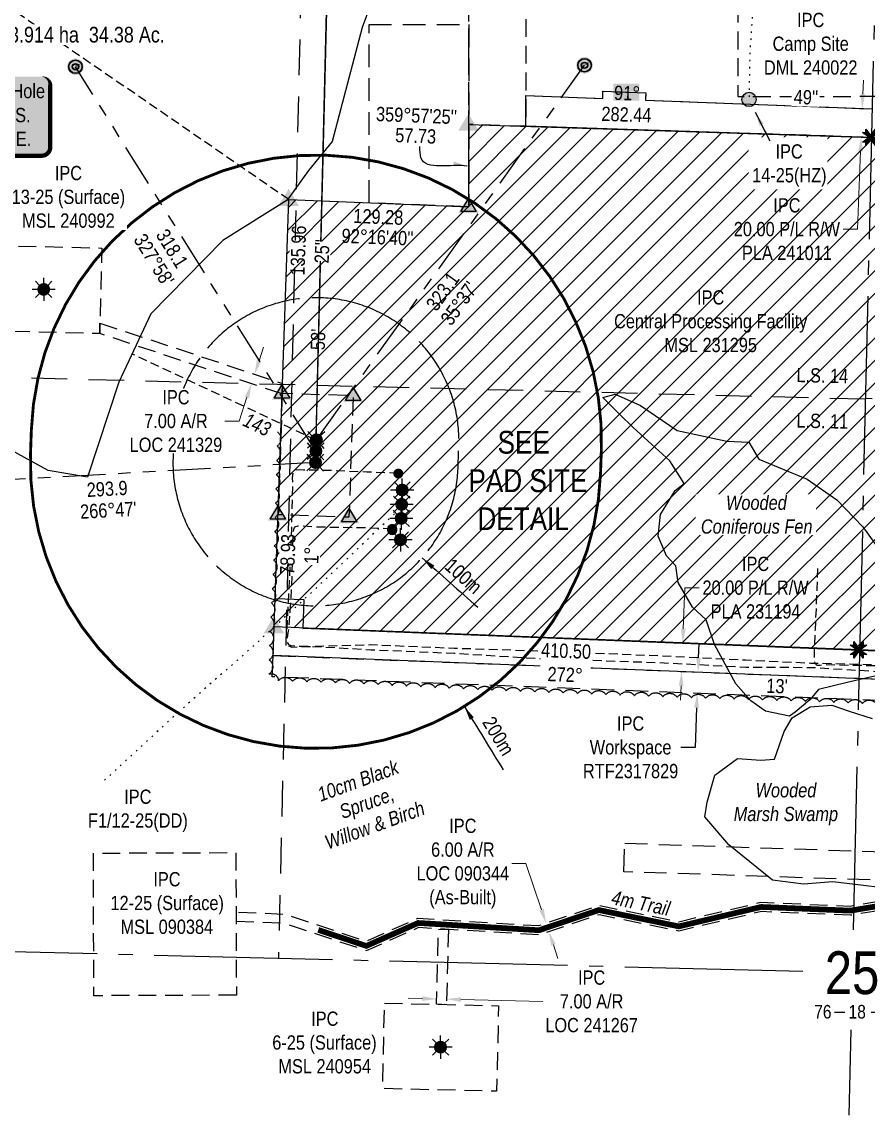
# Model space of a CAD drawing. Extents: x 393721 to 396894, y 6162641 to 6166621.
# Drawn here: x 394987 to 395581, y 6164229 to 6164995 of the extents above; entities that cross this region are included whole.
import ezdxf
from ezdxf.enums import TextEntityAlignment as Align

# ---------------------------------------------------------------- set-up
doc = ezdxf.new("R2010")
doc.units = 0
doc.header["$LTSCALE"] = 5
doc.header["$PDSIZE"] = 0.5
for name, pattern in [('0', [1, 1, 0]), ('foc-ACCESSROAD', [3.75, 2.5, -1.25]), ('foc-BUFFER', [16.75, 15, -1.75]), ('foc-DOT', [1, 0.2, -0.8]), ('foc-DRILLPATH', [14.75, 6, -1.75, 1.75, -1.75, 1.75, -1.75]), ('foc-LSD', [8, 5, -3]), ('foc-QUARTERLINE', [33, 25, -3, 2, -3]), ('foc-TIELINE', [1.875, 1.25, -0.625]), ('HIDDEN2', [4.7625, 3.175, -1.5875]), ('UG_PIPE', [1.875, 1.25, -0.625])]:
    doc.linetypes.add(name, pattern=pattern)
doc.layers.get('Defpoints').update_dxf_attribs({"color": 9})
for name, color, linetype in [('10', 1, 'Continuous'), ('9', 3, 'Continuous'), ('ABADATA-DRILL', 8, 'foc-DOT'), ('ABADATA-DRILL-T', 8, 'Continuous'), ('AS-DRILL-T', 8, 'Continuous'), ('AS-PIPE-UG', 44, 'UG_PIPE'), ('AS-ROADS', 254, 'Continuous'), ('AS-SYMBOL', 7, 'Continuous'), ('AS-UNDERLAY-H', 141, 'Continuous'), ('AUX-BUFFER', 7, 'foc-BUFFER'), ('C-AR', 13, 'foc-ACCESSROAD'), ('C-RW', 13, 'Continuous'), ('C-WS', 13, 'foc-ACCESSROAD'), ('C-WS-S', 13, 'Continuous'), ('CG-NOTES', 7, 'Continuous'), ('L-AREAREQUIRED', 7, 'Continuous'), ('L-BD', 7, 'Continuous'), ('L-DETAIL-T', 3, 'Continuous'), ('L-MON', 1, 'Continuous'), ('L-SECLBL', 7, 'Continuous'), ('L-SECQ', 8, 'foc-QUARTERLINE'), ('L-SECTION-LSD', 7, 'foc-LSD'), ('L-TIE', 7, 'foc-TIELINE'), ('P-PDRILLPATH', 12, 'foc-DRILLPATH'), ('P-PROPOSED', 10, 'Continuous'), ('P-PROPOSED-EXISTING-H', 59, 'Continuous'), ('T-BUSH', 110, '0'), ('T-BUSH-T', 110, 'Continuous'), ('T-EXISTING RTF', 220, 'HIDDEN2'), ('T-EXISTING TFA', 220, 'HIDDEN2'), ('T-EXISTING TFA-T', 220, 'Continuous'), ('T-TIE', 201, 'foc-TIELINE'), ('WETLAND', 143, 'Continuous'), ('WETLAND-T', 146, 'Continuous'), ('Z-DRILL-POINT', 7, 'Continuous')]:
    doc.layers.add(name, color=color, linetype=linetype)
for name, color, linetype, lineweight in [('C-AR-T', 13, 'Continuous', 9), ('C-RW-T', 13, 'Continuous', 9), ('C-WS-T', 13, 'Continuous', 9), ('T-TEXT', 48, 'Continuous', 18), ('T-TIE-T', 201, 'Continuous', 18)]:
    doc.layers.add(name, color=color, linetype=linetype, lineweight=lineweight)
doc.layers.add('P-DRILL-OFFSET', color=7, linetype='Continuous', true_color=0xcccccc, plot=False)
doc.styles.add('100L', font='ARIALN.TTF', dxfattribs={"height": 11})
doc.styles.add('80', font='ARIALN.TTF', dxfattribs={"height": 10})
doc.styles.add('80CG', font='ARIALN.TTF', dxfattribs={"height": 10})
doc.styles.add('80L', font='ARIALN.TTF', dxfattribs={"height": 10})
doc.styles.add('SIMPLEX', font='ARIALN.TTF')
doc.dimstyles.new('CG2011', dxfattribs={"dimscale": 5, "dimtxt": 9, "dimasz": 2, "dimexe": 0.2, "dimexo": 0.0625, "dimgap": 0.5, "dimtad": 0, "dimtih": 1, "dimtoh": 1, "dimzin": 0, "dimdsep": 46, "dimtxsty": '80CG', "dimcen": 0.1, "dimse1": 1, "dimse2": 1, "dimclrd": 256, "dimclrt": 256, "dimaunit": 1, "dimadec": 4, "dimazin": 0, "dimtfac": 0.06, "dimtofl": 0, "dimtmove": 0, "dimatfit": 1, "dimfxl": 0.2, "dimtolj": 1, "dimtzin": 0, "dimlwd": -1, "dimarcsym": 0})
doc.dimstyles.new('Compass 5 000', dxfattribs={"dimscale": 5, "dimtxt": 9, "dimasz": 2, "dimexe": 0.2, "dimexo": 0.0625, "dimgap": 0.5, "dimtad": 0, "dimtih": 1, "dimtoh": 1, "dimzin": 0, "dimdsep": 46, "dimtxsty": '80CG', "dimcen": 0.1, "dimse1": 1, "dimse2": 1, "dimclrd": 256, "dimclrt": 256, "dimaunit": 1, "dimadec": 4, "dimazin": 0, "dimtfac": 0.06, "dimtofl": 0, "dimtmove": 0, "dimatfit": 1, "dimfxl": 0.2, "dimtolj": 1, "dimtzin": 0, "dimlwd": -1, "dimarcsym": 0})

# ---------------------------------------------------------------- blocks, each defined once
blk = doc.blocks.new('L-SECLBL')
at = {"layer": '9', "color": 7}
for p, q in [((-5.08, -27.83), (-12.29, -27.83)), ((20.7, -27.83), (13.5, -27.83))]:
    blk.add_line(p, q, dxfattribs=at)
at = {"layer": '10', "color": 2, "style": 'SIMPLEX'}
blk.add_attdef('SEC', text='', height=30, dxfattribs=at).set_placement((0, 0), align=Align.MIDDLE)
at = {"layer": '10', "color": 5, "style": '80L'}
blk.add_attdef('TWP', text='', height=9.5, dxfattribs=at).set_placement((-14.43, -27.37), align=Align.MIDDLE_RIGHT)
blk.add_attdef('RGE', text='', height=9.5, dxfattribs=at).set_placement((3.62, -27.37), align=Align.MIDDLE_CENTER)
blk.add_attdef('MER', text='', height=9.5, dxfattribs=at).set_placement((23.17, -27.37), align=Align.MIDDLE_LEFT)
blk = doc.blocks.new('*D368')
at = {"layer": 'C-AR-T', "transparency": 16777216}
for p, q in [((395268.34, 6164310.66), (395258.34, 6164310.9)), ((395295.33, 6164310.02), (395352.68, 6164308.67))]:
    blk.add_line(p, q, dxfattribs=at)
for points in [[(395268.38, 6164312.33), (395268.3, 6164309), (395278.33, 6164310.42)], [(395295.37, 6164311.69), (395295.29, 6164308.36), (395285.33, 6164310.26)]]:
    blk.add_solid(points, dxfattribs=at)
at = {"layer": 'Defpoints', "color": 0, "transparency": 16777216}
for p in [(395278.68, 6164324.96), (395285.67, 6164324.79), (395285.33, 6164310.26)]:
    blk.add_point(p, dxfattribs=at)
at = {"layer": 'C-AR-T', "transparency": 16777216, "insert": (395386.98, 6164308.67), "char_height": 10, "attachment_point": 5, "style": '80CG', "bg_fill": 3, "box_fill_scale": 1.1, "bg_fill_color": 256, "bg_fill_true_color": 13158600, "bg_fill_transparency": 0}
blk.add_mtext('\\A1;IPC\\P7.00 A/R\\PLOC 241267', dxfattribs=at)
blk = doc.blocks.new('*D369')
at = {"layer": 'C-AR-T', "transparency": 16777216}
for p, q in [((395340.95, 6164405.31), (395330.95, 6164405.31)), ((395351.88, 6164372.93), (395340.95, 6164405.31)), ((395360.19, 6164348.29), (395363.39, 6164338.82))]:
    blk.add_line(p, q, dxfattribs=at)
for points in [[(395353.46, 6164373.46), (395350.3, 6164372.39), (395355.08, 6164363.45)], [(395361.77, 6164348.83), (395358.61, 6164347.76), (395356.99, 6164357.77)]]:
    blk.add_solid(points, dxfattribs=at)
at = {"layer": 'Defpoints', "color": 0, "transparency": 16777216}
for p in [(395386.8, 6164374.16), (395355.08, 6164363.45), (395388.72, 6164368.47)]:
    blk.add_point(p, dxfattribs=at)
at = {"layer": 'C-AR-T', "transparency": 16777216, "insert": (395296.66, 6164405.31), "char_height": 10, "attachment_point": 5, "style": '80CG'}
blk.add_mtext('\\A1;IPC\\P6.00 A/R\\PLOC 090344\\P(As-Built)', dxfattribs=at)
blk = doc.blocks.new('GAS')
h = blk.add_hatch(color=255)
h.dxf.hatch_style = 1
edge = h.paths.add_edge_path()
edge.add_arc((0, 0), 0.9, 0, 360)
for p, q in [((0, 0.81), (0, 1.62)), ((-0.81, 0), (-1.62, 0)), ((-0.57, 0.57), (-1.14, 1.14)), ((0.57, 0.57), (1.14, 1.14)), ((1.62, 0), (0.81, 0)), ((-0.57, -0.57), (-1.14, -1.14)), ((0, -0.81), (0, -1.62)), ((1.14, -1.14), (0.57, -0.57))]:
    blk.add_line(p, q)
blk.add_circle((0, 0), 0.8)
blk = doc.blocks.new('RISER')
h = blk.add_hatch(color=255)
h.dxf.hatch_style = 1
edge = h.paths.add_edge_path()
edge.add_arc((0, 0), 0.7, 0, 360)
blk.add_hatch(color=48).paths.add_polyline_path([(0.58, -0.15), (-0.58, -0.15, 0.774597)])
at = {"color": 48}
blk.add_line((-0.58, -0.15), (0.58, -0.15), dxfattribs=at)
blk.add_circle((0, 0), 0.6, dxfattribs=at)
blk = doc.blocks.new('*D431')
at = {"layer": 'C-AR-T', "transparency": 16777216}
for p, q in [((395153.76, 6164757.85), (395156.9, 6164767.34)), ((395145.28, 6164732.22), (395139.76, 6164715.56)), ((395139.76, 6164715.56), (395129.76, 6164715.56))]:
    blk.add_line(p, q, dxfattribs=at)
for points in [[(395152.17, 6164758.37), (395155.34, 6164757.33), (395150.61, 6164748.36)], [(395143.69, 6164732.74), (395146.86, 6164731.7), (395148.42, 6164741.71)]]:
    blk.add_solid(points, dxfattribs=at)
at = {"layer": 'Defpoints', "color": 0, "transparency": 16777216}
for p in [(395098.24, 6164765.69), (395096.04, 6164759.04), (395150.61, 6164748.36)]:
    blk.add_point(p, dxfattribs=at)
at = {"layer": 'C-AR-T', "transparency": 16777216, "insert": (395095.45, 6164715.56), "char_height": 10, "attachment_point": 5, "style": '80CG', "bg_fill": 3, "box_fill_scale": 1.1, "bg_fill_color": 256, "bg_fill_true_color": 13158600, "bg_fill_transparency": 0}
blk.add_mtext('\\A1;IPC\\P7.00 A/R\\PLOC 241329', dxfattribs=at)
blk = doc.blocks.new('WC')
at = {"layer": 'L-MON'}
h = blk.add_hatch(color=255, dxfattribs=at)
h.dxf.hatch_style = 1
edge = h.paths.add_edge_path()
edge.add_arc((0, 0), 0.9, 0, 360)
at = {"layer": 'L-MON', "color": 240, "flags": 128}
for points in [[(-0.62, 0.5), (-1.23, 1.12)], [(0.52, 0.61), (1.13, 1.21)], [(-1.18, -1.18), (-0.56, -0.57)], [(1.16, -1.18), (0.56, -0.57)]]:
    blk.add_lwpolyline(points, dxfattribs=at)
at = {"layer": 'L-MON', "color": 240}
for radius in [0.8, 0.373]:
    blk.add_circle((0, 0), radius, dxfattribs=at)
blk = doc.blocks.new('plbh')
at = {"layer": 'L-MON'}
h = blk.add_hatch(color=255, dxfattribs=at)
h.dxf.hatch_style = 1
edge = h.paths.add_edge_path()
edge.add_arc((0, 0), 1.16, 0, 360)
h = blk.add_hatch(color=256, dxfattribs=at)
h.dxf.hatch_style = 1
h.paths.add_polyline_path([(-0.96, 0, 1), (0.96, 0, 1)])
h.paths.add_polyline_path([(0.91, 0, -1), (-0.91, 0, -1)], flags=16)
h.paths.add_polyline_path([(0.45, 0, -1), (-0.45, 0, -1)], flags=0)
h = blk.add_hatch(color=256, dxfattribs=at)
h.dxf.hatch_style = 1
h.paths.add_polyline_path([(-0.45, 0, 1), (0.45, 0, 1)])
h.paths.add_polyline_path([(0.4, 0, -1), (-0.4, 0, -1)], flags=16)
at = {"layer": 'L-MON', "color": 240}
for radius in [0.96, 0.91, 0.45, 0.4]:
    blk.add_circle((0, 0), radius, dxfattribs=at)
blk = doc.blocks.new('*D520')
at = {"layer": 'C-RW-T', "transparency": 16777216}
for p, q in [((395451.29, 6164569.98), (395452.42, 6164598.72)), ((395452.42, 6164598.72), (395462.42, 6164598.72)), ((395449.71, 6164529.93), (395449.32, 6164519.94))]:
    blk.add_line(p, q, dxfattribs=at)
for points in [[(395449.62, 6164570.04), (395452.96, 6164569.91), (395450.9, 6164559.98)], [(395448.05, 6164530), (395451.38, 6164529.87), (395450.1, 6164539.93)]]:
    blk.add_solid(points, dxfattribs=at)
at = {"layer": 'Defpoints', "color": 0, "transparency": 16777216}
for p in [(395384.49, 6164562.6), (395383.7, 6164542.54), (395450.1, 6164539.93)]:
    blk.add_point(p, dxfattribs=at)
at = {"layer": 'C-RW-T', "transparency": 16777216, "insert": (395501.96, 6164598.72), "char_height": 10, "attachment_point": 5, "style": '80CG'}
blk.add_mtext('\\A1;IPC\\P20.00 P/L R/W\\PPLA 231194', dxfattribs=at)
blk = doc.blocks.new('STRIA')
blk.add_hatch(color=255).paths.add_polyline_path([(-0.04, 1.52), (-1.47, -0.87), (1.39, -0.87)])
blk = doc.blocks.new('STRIAA')
blk.add_blockref('STRIA', (0, 0))
blk = doc.blocks.new('STRIB')
at = {"color": 1}
blk.add_solid([(-1.12, -0.67), (-0.04, 1.13), (1.04, -0.67)], dxfattribs=at)
blk = doc.blocks.new('STRIBB')
blk.add_blockref('STRIB', (0, 0))
blk = doc.blocks.new('STRICC')
for name in ['STRIAA', 'STRIBB']:
    blk.add_blockref(name, (0, 0))
blk = doc.blocks.new('fdspike')
blk.add_blockref('STRICC', (0, 0))
blk = doc.blocks.new('*D529')
at = {"layer": 'C-RW-T', "transparency": 16777216}
for p, q in [((395577.15, 6164944.66), (395577.54, 6164954.65)), ((395575.59, 6164904.7), (395573.46, 6164850.09)), ((395573.46, 6164850.09), (395563.46, 6164850.09))]:
    blk.add_line(p, q, dxfattribs=at)
for points in [[(395575.48, 6164944.72), (395578.82, 6164944.59), (395576.76, 6164934.67)], [(395573.93, 6164904.76), (395577.26, 6164904.63), (395575.98, 6164914.69)]]:
    blk.add_solid(points, dxfattribs=at)
at = {"layer": 'Defpoints', "color": 0, "transparency": 16777216}
for p in [(395438.08, 6164940.08), (395576.76, 6164934.67), (395437.3, 6164920.1)]:
    blk.add_point(p, dxfattribs=at)
at = {"layer": 'C-RW-T', "transparency": 16777216, "insert": (395523.92, 6164850.09), "char_height": 10, "attachment_point": 5, "style": '80CG'}
blk.add_mtext('\\A1;IPC\\P20.00 P/L R/W\\PPLA 241011', dxfattribs=at)
blk = doc.blocks.new('BH-Existing')
at = {"layer": 'ABADATA-DRILL-T'}
h = blk.add_hatch(color=256, dxfattribs=at)
h.dxf.hatch_style = 1
edge = h.paths.add_edge_path()
edge.add_arc((0, 0), 0.5, 0, 360)
blk.add_circle((0, 0), 0.5, dxfattribs=at)
blk = doc.blocks.new('TRIA')
blk.add_hatch(color=255).paths.add_polyline_path([(-0.04, 1.52), (-1.47, -0.87), (1.39, -0.87)])
blk = doc.blocks.new('TRIAA')
blk.add_blockref('TRIA', (0, 0))
blk = doc.blocks.new('TRIB')
at = {"color": 1}
blk.add_lwpolyline([(-1.12, -0.67), (-0.04, 1.13), (1.04, -0.67)], close=True, dxfattribs=at)
blk = doc.blocks.new('TRIBB')
blk.add_blockref('TRIB', (0, 0))
blk = doc.blocks.new('TRICC')
for name in ['TRIAA', 'TRIBB']:
    blk.add_blockref(name, (0, 0))
blk = doc.blocks.new('plspike')
blk.add_blockref('TRICC', (0, 0))
blk = doc.blocks.new('*U554')
h = blk.add_hatch(color=255)
edge = h.paths.add_edge_path()
edge.add_line((-29, -28.5), (29, -28.5))
edge.add_arc((29, -22.5), 6, 270, 360)
edge.add_line((35, -22.5), (35, 21))
edge.add_arc((29, 21), 6, 0, 90)
edge.add_line((29, 27), (-29, 27))
edge.add_arc((-29, 21), 6, 90, 180)
edge.add_line((-35, 21), (-35, -22.5))
edge.add_arc((-29, -22.5), 6, 180, 270)
at = {"color": 14, "flags": 128}
blk.add_lwpolyline([(-29, -28.5, 3, 3, 0), (29, -28.5, 3, 3, 0.414214), (35, -22.5, 3, 3, 0), (35, 21, 3, 0, 0.414214), (29, 27, 0, 0, 0), (-29, 27, 0, 0, 0.414214), (-35, 21, 0, 0, 0), (-35, -22.5, 0, 3, 0.414214)], format="xyseb", close=True, dxfattribs=at)
at = {"color": 14, "style": '80'}
blk.add_attdef('ENTER_TEXT_001', (-26.85, -4.92), '', height=10, dxfattribs=at)
blk = doc.blocks.new('TEMP')
h = blk.add_hatch(color=255)
h.dxf.hatch_style = 1
h.paths.add_polyline_path([(0, 0.25), (-0.67, 1.15), (-0.67, 0.67), (-1.15, 0.67), (-0.25, 0), (-1.15, -0.67), (-0.67, -0.67), (-0.67, -1.15), (0, -0.25), (0.67, -1.15), (0.67, -0.67), (1.15, -0.67), (0.25, 0), (1.15, 0.67), (0.67, 0.67), (0.67, 1.15)])
h.paths.add_polyline_path([(0.57, 0.85), (0.57, 0.57), (0.85, 0.57), (0.08, 0), (0.85, -0.57), (0.57, -0.57), (0.57, -0.85), (0, -0.08), (-0.57, -0.85), (-0.57, -0.57), (-0.85, -0.57), (-0.08, 0), (-0.85, 0.57), (-0.57, 0.57), (-0.57, 0.85), (0, 0.08)], flags=16)
h = blk.add_hatch(color=1)
h.dxf.hatch_style = 1
h.paths.add_polyline_path([(0, 0.08), (-0.57, 0.85), (-0.57, 0.57), (-0.85, 0.57), (-0.08, 0), (-0.85, -0.57), (-0.57, -0.57), (-0.57, -0.85), (0, -0.08), (0.57, -0.85), (0.57, -0.57), (0.85, -0.57), (0.08, 0), (0.85, 0.57), (0.57, 0.57), (0.57, 0.85)])
at = {"color": 1}
for p, q in [((-0.08, 0), (0.08, 0)), ((0, 0.08), (0, -0.08))]:
    blk.add_line(p, q, dxfattribs=at)
at = {"color": 255, "flags": 128}
blk.add_lwpolyline([(-0.25, 0), (-1.15, 0.67), (-0.67, 0.67), (-0.67, 1.15), (0, 0.25), (0.67, 1.15), (0.67, 0.67), (1.15, 0.67), (0.25, 0), (1.15, -0.67), (0.67, -0.67), (0.67, -1.15), (0, -0.25), (-0.67, -1.15), (-0.67, -0.67), (-1.15, -0.67)], close=True, dxfattribs=at)
at = {"color": 1, "flags": 128}
blk.add_lwpolyline([(-0.08, 0), (-0.85, 0.57), (-0.57, 0.57), (-0.57, 0.85), (0, 0.08), (0.57, 0.85), (0.57, 0.57), (0.85, 0.57), (0.08, 0), (0.85, -0.57), (0.57, -0.57), (0.57, -0.85), (0, -0.08), (-0.57, -0.85), (-0.57, -0.57), (-0.85, -0.57)], close=True, dxfattribs=at)
blk = doc.blocks.new('*D582')
at = {"layer": 'Defpoints', "color": 0, "transparency": 16777216}
for p in [(395421.28, 6164541.18), (395420.69, 6164526.2), (395461.01, 6164524.63)]:
    blk.add_point(p, dxfattribs=at)
at = {"layer": 'T-EXISTING TFA-T', "transparency": 16777216}
for p, q in [((395461.99, 6164549.61), (395462.37, 6164559.6)), ((395460.62, 6164514.64), (395459.54, 6164486.81)), ((395459.54, 6164486.81), (395449.54, 6164486.81))]:
    blk.add_line(p, q, dxfattribs=at)
for points in [[(395460.32, 6164549.67), (395463.65, 6164549.54), (395461.6, 6164539.61)], [(395458.96, 6164514.7), (395462.29, 6164514.57), (395461.01, 6164524.63)]]:
    blk.add_solid(points, dxfattribs=at)
at = {"layer": 'T-EXISTING TFA-T', "transparency": 16777216, "insert": (395414.31, 6164486.81), "char_height": 10, "attachment_point": 5, "style": '80CG', "bg_fill": 3, "box_fill_scale": 1.1, "bg_fill_color": 256, "bg_fill_true_color": 13158600, "bg_fill_transparency": 0}
blk.add_mtext('\\A1;IPC\\PWorkspace\\PRTF2317829', dxfattribs=at)

msp = doc.modelspace()

# ---------------------------------------------------------------- hatches: boundary and pattern name
at = {"layer": 'AS-UNDERLAY-H'}
h = msp.add_hatch(color=256, dxfattribs=at)
h.dxf.hatch_style = 1
h.paths.add_polyline_path([(395420.506, 6164952.064), (395402.091, 6164952.064), (395402.091, 6164940.245), (395420.506, 6164940.245)])
at = {"layer": 'P-PROPOSED-EXISTING-H'}
h = msp.add_hatch(dxfattribs=at)
h.set_pattern_fill('ANSI31', color=256, scale=3.5, style=0)
h.paths.add_polyline_path([(395300.794, 6164923.504), (395634.215, 6164912.859), (395834.134, 6164905.02), (395828.944, 6164771.165), (395790.176, 6164696.297), (395784.751, 6164547.024), (395574.888, 6164555.178), (395164.376, 6164571.206), (395174.704, 6164870.81), (395300.838, 6164865.794)])

# ---------------------------------------------------------------- linework, layer by layer
at = {"layer": 'ABADATA-DRILL', "flags": 128}
for points in [[(395502.944, 6165098.028), (395502.944, 6165098.028), (395502.895, 6165098.079), (395502.785, 6165098.052), (395502.744, 6165098.023), (395502.411, 6165097.481), (395501.883, 6165096.323), (395501.202, 6165094.599), (395500.559, 6165092.384), (395500.295, 6165089.739), (395500.392, 6165086.686), (395500.591, 6165083.26), (395500.721, 6165079.496), (395500.825, 6165075.492), (395500.984, 6165069.577), (395501.207, 6165063.44), (395501.407, 6165056.743), (395501.456, 6165049.6), (395501.538, 6165042.146), (395501.558, 6165034.203), (395501.354, 6165025.655), (395500.888, 6165016.614), (395500.201, 6165007.158), (395499.477, 6164997.362), (395498.799, 6164987.416), (395498.178, 6164977.338), (395497.766, 6164967.205), (395497.506, 6164953.397), (395497.391, 6164941.056)], [(395255.688, 6164656.573), (395255.692, 6164656.733), (395255.697, 6164656.923), (395255.697, 6164656.933), (395255.557, 6164656.946), (395255.344, 6164656.801), (395255.231, 6164656.714), (395254.67, 6164656.227), (395254.22, 6164655.828), (395253.852, 6164655.496), (395252.818, 6164654.511), (395251.527, 6164653.251), (395249.929, 6164651.669), (395247.881, 6164649.698), (395245.435, 6164647.396), (395242.54, 6164644.684), (395239.131, 6164641.455), (395235.078, 6164637.601), (395230.44, 6164633.171), (395225.22, 6164628.195), (395219.324, 6164622.604), (395212.682, 6164616.342), (395205.568, 6164609.58), (395198.322, 6164602.722), (395192.775, 6164597.513), (395191.097, 6164595.943), (395183.629, 6164589), (395176.07, 6164582.049), (395168.022, 6164574.689), (395160.075, 6164567.398), (395152.751, 6164560.651), (395144.775, 6164553.41), (395137.305, 6164546.817), (395129.715, 6164540.237), (395122.482, 6164533.919), (395115.399, 6164527.647), (395107.897, 6164520.964), (395100.608, 6164514.417), (395093.38, 6164507.888), (395080.248, 6164495.879), (395035.376, 6164454.573)]]:
    msp.add_lwpolyline(points, dxfattribs=at)
at = {"layer": 'AS-PIPE-UG', "flags": 128}
msp.add_lwpolyline([(395545.345, 6164612.224), (395545.01, 6164598.12), (395544.35, 6164583.677), (395543.637, 6164569.248), (395543.168, 6164556.565), (395542.99, 6164547.582), (395543.562, 6164545.74), (395544.875, 6164544.486), (395546.967, 6164544.395), (395551.116, 6164544.909), (395583.451, 6164544.182), (395645.255, 6164543.205), (395689.568, 6164540.093), (395734.151, 6164537.58), (395767.359, 6164537.595), (395794.714, 6164534.697), (395821.7, 6164534.12), (395841.319, 6164533.244)], dxfattribs=at)
at = {"layer": 'AS-ROADS', "const_width": 3.999, "flags": 128}
msp.add_lwpolyline([(395606.299, 6164378.551), (395568.375, 6164372.335), (395505.882, 6164374.927), (395448.095, 6164361.293), (395392.036, 6164372.757), (395350.033, 6164358.584), (395265.309, 6164363.698), (395228.94, 6164347.589), (395195.274, 6164358.809)], dxfattribs=at)
at = {"layer": 'AUX-BUFFER', "color": 251, "linetype": 'foc-BUFFER', "flags": 128}
msp.add_lwpolyline([(395093.419, 6164689.532, 1), (395293.3, 6164682.632), (395293.852, 6164698.623, 1), (395093.971, 6164705.522)], format="xyb", close=True, dxfattribs=at)
at = {"layer": 'C-AR'}
msp.add_lwpolyline([(395170.27, 6164741.852), (395170.018, 6164734.563), (395041.964, 6164776.939), (395042.158, 6164784.242), (395170.27, 6164741.852)], close=True, dxfattribs=at)
at = {"layer": 'C-AR', "flags": 128}
for points in [[(395170.022, 6164734.98), (395167.094, 6164650.061), (395217.047, 6164648.339), (395219.974, 6164733.258)], [(395137.65, 6164365.025), (395171.078, 6164363.712), (395229.093, 6164344.377), (395265.856, 6164360.661), (395350.437, 6164355.556), (395392.228, 6164369.657), (395448.141, 6164358.223), (395506.169, 6164371.914), (395568.557, 6164369.326), (395606.327, 6164375.517), (395658.407, 6164368.056), (395698.471, 6164374.762), (395728.315, 6164377.628), (395778.582, 6164378.309), (395793.623, 6164378.031), (395793.862, 6164384.021), (395777.862, 6164384.304), (395727.985, 6164383.622), (395696.641, 6164380.605), (395657.646, 6164374.005), (395606.271, 6164381.586), (395568.193, 6164375.344), (395505.594, 6164377.941), (395448.049, 6164364.364), (395391.844, 6164375.858), (395349.629, 6164361.613), (395264.761, 6164366.736), (395228.787, 6164350.802), (395172.167, 6164369.671), (395137.63, 6164371.028)], [(395286.487, 6164359.179), (395285.241, 6164306.515), (395278.246, 6164306.682), (395279.494, 6164359.454)]]:
    msp.add_lwpolyline(points, close=True, dxfattribs=at)
at = {"layer": 'C-RW', "flags": 128}
msp.add_lwpolyline([(395583.382, 6164914.399), (395340.827, 6164922.226), (395340.827, 6164943.868), (395394.757, 6164941.765), (395394.951, 6164946.759), (395424.918, 6164945.59), (395424.723, 6164940.596), (395583.848, 6164934.389)], dxfattribs=at)
msp.add_lwpolyline([(395165.06, 6164591.19), (395185.048, 6164590.505), (395184.36, 6164570.421), (395574.89, 6164554.926), (395847.18, 6164544.59), (395846.65, 6164529.61), (395829.17, 6164530.29), (395814.192, 6164530.588), (395784.003, 6164531.764), (395783.821, 6164526.768), (395163.69, 6164551.22)], close=True, dxfattribs=at)
at = {"layer": 'C-WS', "flags": 128}
for points in [[(395340.827, 6165100.689), (395340.827, 6165056.122), (395354.823, 6165056.122), (395354.823, 6165006.239), (395340.828, 6165006.24), (395340.827, 6164948.87), (395340.828, 6164928.862), (395340.827, 6164922.226), (395300.794, 6164923.504), (395300.827, 6165071.757), (395000.935, 6165071.757), (395000.935, 6165125.083), (395000.935, 6165140.115), (395000.935, 6165147.746), (395000.935, 6165306.65), (395300.828, 6165306.65), (395300.828, 6165188.793), (395300.827, 6165140.184), (395340.827, 6165139.177), (395340.828, 6165115.722), (395340.827, 6165110.711), (395340.827, 6165100.689)], [(395042.158, 6164784.242), (395041.964, 6164776.939), (394962.036, 6164778.846), (394963.466, 6164838.808), (395043.415, 6164836.9), (395042.158, 6164784.242)], [(395137.829, 6164313.042), (395037.865, 6164312.7), (395037.765, 6164342.019), (395037.524, 6164412.663), (395137.486, 6164413.006), (395137.63, 6164371.028), (395137.65, 6164365.025), (395137.737, 6164339.533), (395137.829, 6164313.042)], [(395241.775, 6164307.552), (395321.714, 6164305.645), (395320.295, 6164245.681), (395240.331, 6164247.594)]]:
    msp.add_lwpolyline(points, close=True, dxfattribs=at)
msp.add_lwpolyline([(395442.311, 6165147.393), (395442.317, 6165047.444), (395489.49, 6165047.811), (395489.49, 6164943.071), (395635.49, 6164943.379), (395639.567, 6165047.456), (395542.281, 6165047.45), (395542.275, 6165147.399), (395442.311, 6165147.393)], dxfattribs=at)
at = {"layer": 'L-MON', "color": 5, "flags": 128}
msp.add_lwpolyline([(395165.065, 6164590.762), (395165.068, 6164590.79)], dxfattribs=at)
at = {"layer": 'L-SECQ'}
for p, q in [((395588.359, 6165132.953), (395570.32, 6164358.81)), ((395535.115, 6164329.675), (394764.975, 6164348.815)), ((395568.689, 6164288.83), (395567.294, 6164228.968))]:
    msp.add_line(p, q, dxfattribs=at)
at = {"layer": 'L-SECTION-LSD'}
for p, q in [((395186.035, 6165143.095), (395167.298, 6164338.816)), ((395578.99, 6164730.885), (394774.344, 6164751.061))]:
    msp.add_line(p, q, dxfattribs=at)
at = {"layer": 'L-SECTION-LSD', "flags": 128}
msp.add_lwpolyline([(396383.433, 6164711), (395578.998, 6164731.284)], dxfattribs=at)
at = {"layer": 'L-TIE'}
msp.add_line((395174.704, 6164870.81), (394763.294, 6165153.442), dxfattribs=at)
at = {"layer": 'P-DRILL-OFFSET'}
for p, q in [((395193.342, 6164686.082), (395204.552, 6165142.593)), ((395193.617, 6164694.075), (395204.631, 6165142.591)), ((395193.893, 6164702.067), (395204.711, 6165142.589))]:
    msp.add_line(p, q, dxfattribs=at)
at = {"layer": 'P-PDRILLPATH', "flags": 128}
for points in [[(395193.627, 6164694.468), (395025, 6164964)], [(395193.92, 6164702.449), (395382, 6164965)], [(395193.357, 6164686.477), (394900, 6164670)]]:
    msp.add_lwpolyline(points, dxfattribs=at)
at = {"layer": 'T-BUSH', "flags": 128}
msp.add_lwpolyline([(395166.61, 6164707.986, -0.5205671), (395166.332, 6164697.993, -0.5205671), (395166.053, 6164688.001, -0.5205671), (395165.775, 6164678.008, -0.5205671), (395165.497, 6164668.016, -0.5205671), (395165.218, 6164658.023, -0.5205671), (395164.94, 6164648.031, -0.5205671), (395164.661, 6164638.038, -0.5205671), (395164.383, 6164628.046, -0.5205671), (395163.97, 6164618.059, -0.5205671), (395163.452, 6164608.076, -0.5205671), (395162.934, 6164598.093, -0.5205671), (395162.416, 6164588.11, -0.5205671), (395161.898, 6164578.127, -0.5205671), (395161.381, 6164568.144, -0.5205671), (395161.073, 6164558.153, -0.5205671), (395160.835, 6164548.159, -0.5205671), (395160.597, 6164538.166, -0.5205671), (395167.273, 6164533.464, -0.5205671), (395177.263, 6164533.111, -0.5205671), (395187.253, 6164532.758, -0.5205671), (395197.243, 6164532.405, -0.5205671), (395207.233, 6164532.052, -0.5205671), (395217.223, 6164531.699, -0.5205671), (395227.211, 6164531.281, -0.5205671), (395237.195, 6164530.781, -0.5205671), (395247.179, 6164530.282, -0.5205671), (395257.163, 6164529.783, -0.5205671), (395267.146, 6164529.284, -0.5205671), (395277.13, 6164528.785, -0.5205671), (395287.114, 6164528.285, -0.5205671), (395297.098, 6164527.786, -0.5205671), (395307.082, 6164527.287, -0.5205671), (395317.068, 6164526.825, -0.5205671), (395327.057, 6164526.448, -0.5205671), (395337.046, 6164526.071, -0.5205671), (395347.036, 6164525.693, -0.5205671), (395357.025, 6164525.316, -0.5205671), (395367.014, 6164524.939, -0.5205671), (395377.003, 6164524.562, -0.5205671), (395386.993, 6164524.185, -0.5205671), (395396.982, 6164523.808, -0.5205671), (395406.971, 6164523.43, -0.5205671), (395416.961, 6164523.053, -0.5205671), (395426.95, 6164522.676, -0.5205671), (395436.939, 6164522.299, -0.5205671), (395446.928, 6164521.922, -0.5205671), (395456.919, 6164521.591, -0.5205671), (395466.911, 6164521.276, -0.5205671), (395476.902, 6164520.961, -0.5205671), (395486.894, 6164520.647, -0.5205671), (395496.885, 6164520.332, -0.5205671), (395506.876, 6164520.018, -0.5205671), (395516.868, 6164519.703, -0.5205671), (395526.859, 6164519.388, -0.5205671), (395536.851, 6164519.074, -0.5205671), (395546.841, 6164518.734, -0.5205671), (395556.83, 6164518.336, -0.5205671), (395566.818, 6164517.938, -0.5205671), (395576.807, 6164517.54, -0.5205671), (395586.795, 6164517.142, -0.5205671), (395596.784, 6164516.744, -0.5205671), (395606.772, 6164516.346, -0.5205671), (395616.761, 6164515.948, -0.5205671), (395626.749, 6164515.55, -0.5205671), (395636.738, 6164515.152, -0.5205671), (395646.726, 6164514.754, -0.5205671), (395656.712, 6164514.305, -0.5205671), (395666.693, 6164513.749, -0.5205671), (395676.674, 6164513.192, -0.5205671), (395686.655, 6164512.636, -0.5205671), (395696.636, 6164512.079, -0.5205671), (395706.617, 6164511.523, -0.5205671), (395716.598, 6164510.966, -0.5205671), (395725.465, 6164509.379, -0.5205671), (395725.247, 6164499.385, -0.5205671), (395725.028, 6164489.391, -0.5205671), (395724.81, 6164479.397, -0.5205671), (395724.592, 6164469.403, -0.5205671), (395724.374, 6164459.409, -0.5205671), (395724.156, 6164449.415, -0.5205671), (395723.449, 6164439.447, -0.5205671), (395722.625, 6164429.484, -0.5205671), (395721.8, 6164419.522, -0.5205671), (395718.61, 6164412.205, -0.5205671), (395708.618, 6164412.494, -0.5205671), (395698.626, 6164412.783, -0.5205671), (395688.634, 6164413.073, -0.5205671), (395678.641, 6164413.362, -0.5205671), (395668.649, 6164413.651, -0.5205671), (395656.622, 6164413.999, -0.5205671)], format="xyb", dxfattribs=at)
at = {"layer": 'T-EXISTING TFA'}
msp.add_lwpolyline([(395300.827, 6164865.766), (395230.852, 6164868.554), (395230.852, 6164993.608), (395300.827, 6164993.608), (395300.827, 6164865.766), (395300.827, 6164990.819)], dxfattribs=at)
for points in [[(395163.687, 6164551.225), (395784.025, 6164527.045), (395783.48, 6164512.06), (395163.013, 6164536.245), (395163.687, 6164551.225)], [(395410.231, 6164419.613), (395749.705, 6164408.261), (395748.979, 6164388.282), (395409.574, 6164399.624)]]:
    msp.add_lwpolyline(points, close=True, dxfattribs=at)
at = {"layer": 'WETLAND'}
for points in [[(395244.755, 6165041.911), (395226.036, 6164991.445), (395204.993, 6164911.479), (395188.359, 6164891.177), (395173.476, 6164870.396), (395128.419, 6164842.115), (395077.884, 6164790.669), (395055.497, 6164742.884), (395033.53, 6164676.199), (395005.86, 6164680.815), (394958.292, 6164706.965), (394927.8, 6164741.19), (394893.242, 6164770.364), (394846.499, 6164850.073), (394792.968, 6164903.748), (394745.631, 6164960.086), (394709.93, 6165021.793)], [(395601.668, 6164540.385), (395566.182, 6164532.343), (395546.002, 6164527.31), (395540.113, 6164520.155), (395529.671, 6164511.534), (395525.754, 6164508.589), (395508.809, 6164512.161), (395498.712, 6164519.517), (395488.154, 6164531.368), (395473.165, 6164558.875), (395467.388, 6164576.129), (395457.725, 6164585.101), (395447.717, 6164602.357), (395445.992, 6164614.09), (395439.435, 6164620.992), (395433.568, 6164634.796), (395435.293, 6164649.981), (395445.646, 6164666.891), (395451.858, 6164671.722), (395441.85, 6164687.597), (395416.113, 6164711.164), (395406.533, 6164720.499), (395394.882, 6164732.149), (395403.482, 6164734.479), (395403.482, 6164734.479), (395421.144, 6164726.593), (395447.027, 6164708.993), (395481.882, 6164701.401), (395497.208, 6164700.775), (395504.314, 6164688.977), (395538.134, 6164674.828), (395558.84, 6164660.334), (395577.116, 6164641.448), (395595.076, 6164616.506)], [(395600.649, 6164387.264), (395577.648, 6164389.976), (395556.226, 6164392.597), (395535.539, 6164390.822), (395513.733, 6164393.663), (395497.846, 6164406.455), (395483.107, 6164418.587), (395466.423, 6164438.154), (395468.001, 6164448.355), (395473.445, 6164467.24), (395489.165, 6164479), (395505.724, 6164477.847), (395515.262, 6164478.485), (395522.12, 6164497.881), (395527.621, 6164507.46), (395540.144, 6164515.249), (395555.447, 6164516.345), (395567.67, 6164512.077), (395583.607, 6164507.002)]]:
    msp.add_lwpolyline(points, dxfattribs=at)

# ---------------------------------------------------------------- block references
at = {"layer": 'AS-DRILL-T', "xscale": 9.996385600000032, "yscale": 9.996385600000032, "zscale": 9.996385600000032}
for p in [(395497.391, 6164941.056), (395035.376, 6164454.573)]:
    msp.add_blockref('BH-Existing', p, dxfattribs=at)
at = {"layer": 'AS-SYMBOL', "xscale": 4.998192800000028, "yscale": 4.998192800000028, "zscale": 4.998192800000028}
for p in [(395251.395, 6164678.763), (395247.095, 6164639.984), (395247.099, 6164639.054)]:
    msp.add_blockref('RISER', p, dxfattribs=at)
at = {"layer": 'C-WS-S', "color": 5, "xscale": 4.998192800000028, "yscale": 4.998192800000028, "zscale": 4.998192800000028}
msp.add_blockref('GAS', (395002.726, 6164807.872), dxfattribs=at)
at = {"layer": 'C-WS-S', "xscale": 4.998209999999987, "yscale": 4.998209999999987, "zscale": 4.998209999999987}
for p in [(395254.136, 6164667.236), (395253.79, 6164657.177), (395253.466, 6164647.322), (395252.945, 6164632.31)]:
    msp.add_blockref('GAS', p, dxfattribs=at)
at = {"layer": 'CG-NOTES'}
ref = msp.add_blockref('*U554', (394972.317, 6164930.099), dxfattribs=at)
ref.add_attrib('ENTER_TEXT_001', 'Bottom Hole', (394940.625, 6164941.96), dxfattribs={"layer": '0', "color": 14, "height": 10, "style": '80'})
ref.add_attrib('ENTER_TEXT_002', '183.0 S.', (394950.854, 6164925.116), dxfattribs={"layer": '0', "color": 14, "height": 10, "style": '80'})
ref.add_attrib('ENTER_TEXT_003', '246.1 E.', (394951.307, 6164908.409), dxfattribs={"layer": '0', "color": 14, "height": 10, "style": '80'})
at = {"layer": 'L-MON', "color": 6}
for name, p, xscale, yscale, zscale in [('plbh', (395025, 6164964), 5.000000000000012, 5.000000000000012, 5.000000000000012), ('plbh', (395382, 6164965), 5.000000000000012, 5.000000000000012, 5.000000000000012), ('plspike', (395300.827, 6164865.766), 5.000000000000001, 5.000000000000001, 5.000000000000001), ('plspike', (395170.022, 6164734.98), 4.998192800000014, 4.998192800000014, 4.998192800000014), ('plspike', (395219.974, 6164733.258), 4.998192800000014, 4.998192800000014, 4.998192800000014), ('plspike', (395167.094, 6164650.061), 4.998192800000014, 4.998192800000014, 4.998192800000014), ('plspike', (395217.047, 6164648.339), 4.998192800000014, 4.998192800000014, 4.998192800000014)]:
    msp.add_blockref(name, p, dxfattribs=dict(at, xscale=xscale, yscale=yscale, zscale=zscale))
at = {"layer": 'L-MON'}
for name, p, xscale, yscale, zscale in [('fdspike', (395300.794, 6164923.504), 5.000000000000012, 5.000000000000012, 5.000000000000012), ('fdspike', (395300.794, 6164923.504), 5.000000000000012, 5.000000000000012, 5.000000000000012), ('TEMP', (395582.635, 6164914.506), 4.99819305000001, 4.99819305000001, 4.99819305000001), ('fdspike', (395174.704, 6164870.81), 4.998207150000017, 4.998207150000017, 4.998207150000017), ('fdspike', (395164.376, 6164571.206), 4.998207150000017, 4.998207150000017, 4.998207150000017), ('TEMP', (395574.155, 6164555.206), 4.99819305000001, 4.99819305000001, 4.99819305000001)]:
    msp.add_blockref(name, p, dxfattribs=dict(at, xscale=xscale, yscale=yscale, zscale=zscale))
at = {"layer": 'L-MON', "xscale": 5.000000000000013, "yscale": 5.000000000000013, "zscale": 5.000000000000013, "rotation": 358.0231284350274}
for p in [(395193.92, 6164702.449), (395193.627, 6164694.468), (395193.357, 6164686.477)]:
    msp.add_blockref('WC', p, dxfattribs=at)
at = {"layer": 'L-SECLBL', "color": 2, "xscale": 0.9996420000000018, "yscale": 0.9996420000000018, "zscale": 0.9996420000000018}
msp.add_blockref('L-SECLBL', (395569.621, 6164328.817), dxfattribs=at).add_auto_attribs({'SEC': '25', 'TWP': '76', 'RGE': '18', 'MER': '4'})

# ---------------------------------------------------------------- texts
at = {"layer": 'AUX-BUFFER', "char_height": 10, "attachment_point": 1, "style": '80L'}
for s, insert, rotation in [('100m', (395289.75, 6164620.102), 318.381016), ('200m', (395318.406, 6164509.61), 301.460469)]:
    msp.add_mtext_dynamic_manual_height_columns(s, width=6.84691, gutter_width=45, heights=[0], dxfattribs=dict(at, insert=insert, rotation=rotation))
at = {"layer": 'C-WS-T'}
for s, width, gutter_width, insert, char_height, attachment_point, style in [('IPC\\PCamp Site\\PDML 240022', 80.09079, 50, (395540.611, 6164980.06), 9.9964, 5, '80CG'), ('\\pi36.144;IPC\\P\\pi6.0765;12-25 (Surface)\\P\\pi13.136;MSL 090384', 89.81821, 50.018, (395043.449, 6164399.379), 9.99976, 1, '80L'), ('\\pi36.144;IPC\\P\\pi8.8527;6-25 (Surface)\\P\\pi13.136;MSL 240954', 89.81821, 50.018, (395154.148, 6164301.571), 9.99976, 1, '80L')]:
    msp.add_mtext_dynamic_manual_height_columns(s, width=width, gutter_width=gutter_width, heights=[0], dxfattribs=dict(at, insert=insert, char_height=char_height, attachment_point=attachment_point, style=style))
at = {"layer": 'C-WS-T', "insert": (395470.479, 6164785.523), "char_height": 9.99642, "width": 135.56305, "attachment_point": 5, "style": '80CG'}
msp.add_mtext('\\A1;IPC\\PCentral Processing Facility\\PMSL 231295', dxfattribs=at)
at = {"layer": 'L-BD', "style": '80L'}
for s, height, rotation, p in [('91°', 9.9964, 358.1714, (395411.876, 6164945.497)), ('282.44', 9.9964, 358.1714, (395411.397, 6164930.51)), ("359°57'25''", 9.99639, 357.7098, (395264.146, 6164929.823)), ('57.73', 9.9964, 357.7098, (395263.577, 6164915.59)), ('129.28', 9.9964, 357.7098, (395237.386, 6164858.799)), ("92°16'40''", 9.9964, 357.7098, (395236.817, 6164844.566)), ("58'", 9.9964, 88.0257, (395195.081, 6164772.81)), ("13'", 9.9964, 357.7641, (395516.987, 6164529.795))]:
    msp.add_text(s, height=height, rotation=rotation, dxfattribs=at).set_placement(p, align=Align.MIDDLE)
at = {"layer": 'L-BD', "color": 5, "style": '80L'}
for s, rotation, p in [("327°58'", 301.99224, (395080.085, 6164828.649)), ('318.1', 301.99224, (395092.802, 6164836.593)), ('323.1', 54.4194, (395282.522, 6164806.462)), ("35°37'", 54.4194, (395294.107, 6164798.174)), ('293.9', 3.138082, (395047.218, 6164668.06)), ("266°47'", 3.138082, (395048.039, 6164653.088))]:
    msp.add_text(s, height=9.9964, rotation=rotation, dxfattribs=at).set_placement(p, align=Align.MIDDLE)
at = {"layer": 'L-DETAIL-T', "style": '80CG'}
for s, p in [('SEE', (395321.029, 6164692.723)), (' PAD SITE', (395295.474, 6164665.773)), ('DETAIL', (395306.863, 6164639.106))]:
    msp.add_text(s, height=16, dxfattribs=at).set_placement(p)
at = {"layer": 'L-SECTION-LSD', "style": '100L'}
for s, p in [('L.S. 14', (395530.525, 6164742.929)), ('L.S. 11', (395530.525, 6164711.035))]:
    msp.add_text(s, height=9.9964, rotation=358.563695, dxfattribs=at).set_placement(p)
at = {"layer": 'T-BUSH-T', "insert": (395186.634, 6164455.521), "char_height": 9.9928, "attachment_point": 1, "rotation": 20, "style": '80L'}
msp.add_mtext_dynamic_manual_height_columns('\\pi7.4355;{\\fArial Narrow|b0|i1|c0|p34;10cm Black \\P\\pi17.735;Spruce,\\P\\pi0.76568;Willow & Birch}', width=72.95331, gutter_width=50, heights=[0], dxfattribs=at)
at = {"layer": 'T-TEXT', "insert": (395402.23, 6164386.695), "char_height": 9.99639, "attachment_point": 1, "rotation": 348.442433, "style": '80L'}
msp.add_mtext_dynamic_manual_height_columns('{\\fArial Narrow|b0|i1|c0|p34;4m Trail}', width=41.95539, gutter_width=50, heights=[0], dxfattribs=at)
at = {"layer": 'Z-DRILL-POINT', "color": 7, "style": '80L'}
for s, p in [('A2', (395382, 6164965)), ('B2', (395025, 6164964)), ('A1', (395193.893, 6164702.067)), ('B1', (395193.617, 6164694.075)), ('C1', (395193.342, 6164686.082))]:
    msp.add_text(s, height=2, dxfattribs=at).set_placement(p)

# ---------------------------------------------------------------- leaders
at = {"layer": 'AUX-BUFFER', "path_type": 1}
for points in [[(395268.118, 6164619.665), (395307.123, 6164585.011)], [(395297.742, 6164515.482), (395324.973, 6164470.976)]]:
    msp.add_leader(points, dimstyle='CG2011', override={"dimasz": 2, "dimgap": 0.5, "dimtad": 0}, dxfattribs=at)
at = {"layer": 'L-BD', "path_type": 1}
msp.add_leader([(395299.789, 6164894.245), (395267.273, 6164900.083), (395266.4, 6164908.056)], dimstyle='Compass 5 000', override={"dimgap": 0.5, "dimtad": 0}, dxfattribs=at)

# ---------------------------------------------------------------- next in the draw order: texts
at = {"layer": 'ABADATA-DRILL-T', "attachment_point": 1, "style": '80L', "bg_fill": 2}
for s, width, insert, char_height in [('\\pi13.857;IPC \\P\\pi-2.5044;14-25(HZ)', 45.239, (395502.069, 6164909.592), 9.99639), ('\\pi25.956;IPC \\P\\pi0.54345;F1/12-25(DD)', 69.44297, (395033.216, 6164457.195), 10)]:
    msp.add_mtext_dynamic_manual_height_columns(s, width=width, gutter_width=50, heights=[0], dxfattribs=dict(at, insert=insert, char_height=char_height))
at = {"layer": 'L-AREAREQUIRED', "color": 5, "insert": (394998.513, 6164991.976), "char_height": 10.99596, "width": 211.87106, "attachment_point": 2, "style": '100L', "bg_fill": 3, "box_fill_scale": 1.15, "bg_fill_color": 256, "bg_fill_true_color": 256, "bg_fill_transparency": 0}
msp.add_mtext('Pad Site = 13.914 ha  34.38 Ac.', dxfattribs=at)
at = {"layer": 'WETLAND-T', "char_height": 9.99633, "attachment_point": 1, "style": '80L', "bg_fill": 3, "box_fill_scale": 1.1, "bg_fill_color": 256, "bg_fill_transparency": 0}
for s, insert in [('\\pi20.262;{\\fArial Narrow|b0|i1|c0|p34;Wooded \\P\\pi2.6629;Coniferous Fen}', (395460.94, 6164663.316)), ('\\pi20.262;{\\fArial Narrow|b0|i1|c0|p34;Wooded \\P\\pi4.9608;Marsh Swamp}', (395481.67, 6164461.764))]:
    msp.add_mtext_dynamic_manual_height_columns(s, width=82.30302, gutter_width=50, heights=[0], dxfattribs=dict(at, insert=insert))

# ---------------------------------------------------------------- next in the draw order: dimensions: what is measured, and where the dimension line sits
at = {"layer": 'C-AR-T'}
dim = msp.add_linear_dim(base=(395285.33, 6164310.259), p1=(395278.678, 6164324.959), p2=(395285.674, 6164324.794), angle=358.644394, text='IPC\\P7.00 A/R\\PLOC 241267', dimstyle='Compass 5 000', override={"dimtfill": 1}, dxfattribs=at)
dim.commit()
dim.dimension.update_dxf_attribs({"geometry": '*D368', "text_midpoint": (395386.977, 6164308.665), "dimtype": 161})

# ---------------------------------------------------------------- next in the draw order: linework, layer by layer
at = {"layer": 'AS-PIPE-UG', "flags": 128}
for points in [[(395251.395, 6164678.763), (395250.238, 6164679.005), (395229.23, 6164679.77), (395205.557, 6164680.864), (395184.921, 6164681.234), (395182.348, 6164681.403), (395179.712, 6164681.149), (395177.418, 6164679.19), (395176.974, 6164675.732), (395177.184, 6164671.747), (395176.507, 6164639.846), (395174.598, 6164597.905), (395173.147, 6164568.133), (395172.497, 6164562.824), (395172.609, 6164560.109), (395173.751, 6164558.401), (395176.761, 6164557.103), (395180.495, 6164557.224), (395188.278, 6164557.583), (395232.19, 6164558.825), (395290.867, 6164556.384), (395357.667, 6164554.225), (395434.327, 6164551.135), (395494.805, 6164548.103), (395540.783, 6164545.933), (395590.152, 6164544.738), (395647.295, 6164541.851), (395697.585, 6164538.2), (395735.028, 6164533.86), (395763.429, 6164536.621), (395785.942, 6164534.241)], [(395247.095, 6164639.984), (395230.132, 6164640.588), (395196.964, 6164641.135), (395180.919, 6164641.988), (395178.624, 6164641.181), (395177.852, 6164639.66), (395177.387, 6164636.335), (395176.416, 6164598.197), (395174.617, 6164570.861), (395173.981, 6164567.033), (395173.162, 6164561.575), (395173.585, 6164560.094), (395174.354, 6164558.871), (395176.004, 6164558.139), (395179.796, 6164557.805), (395188.181, 6164557.787), (395232.07, 6164555.304), (395290.546, 6164552.817), (395349.396, 6164549.137), (395434.831, 6164546.245), (395495.117, 6164543.124), (395541.098, 6164542.876), (395590.426, 6164539.933), (395647.621, 6164536.508), (395697.54, 6164535.079), (395735.759, 6164535.564), (395762.053, 6164536.315)]]:
    msp.add_lwpolyline(points, dxfattribs=at)
at = {"layer": 'T-EXISTING RTF', "flags": 128}
msp.add_lwpolyline([(395800.612, 6164937.761), (395801.397, 6164957.307), (395871.051, 6164954.59), (395872.28, 6164987.554), (395877.274, 6164987.368), (395876.232, 6164959.401), (395875.301, 6164934.416), (395820.58, 6164936.551), (395820.339, 6164930.558), (395819.338, 6164905.6), (395634.215, 6164912.859), (395340.827, 6164922.226), (395340.827, 6164943.868), (395394.757, 6164941.765), (395394.951, 6164946.759), (395424.918, 6164945.59), (395424.723, 6164940.596), (395602.196, 6164933.673), (395602.43, 6164939.666), (395637.391, 6164938.303), (395637.157, 6164932.309), (395729.802, 6164928.696), (395730.036, 6164934.689), (395757.676, 6164933.942)], dxfattribs=at)

# ---------------------------------------------------------------- next in the draw order: block references
at = {"layer": 'C-WS-S', "xscale": 5.000000000000004, "yscale": 5.000000000000004, "zscale": 5.000000000000004}
msp.add_blockref('GAS', (395281.034, 6164276.623), dxfattribs=at)

# ---------------------------------------------------------------- next in the draw order: dimensions: what is measured, and where the dimension line sits
at = {"layer": 'C-AR-T', "color": 6}
dim = msp.add_linear_dim(base=(395355.075, 6164363.451), p1=(395388.718, 6164368.473), p2=(395386.8, 6164374.156), angle=108.64585, text='IPC\\P6.00 A/R\\PLOC 090344\\P(As-Built)', dimstyle='Compass 5 000', dxfattribs=at)
dim.commit()
dim.dimension.update_dxf_attribs({"geometry": '*D369', "text_midpoint": (395296.66, 6164405.312), "dimtype": 161})

# ---------------------------------------------------------------- next in the draw order: leaders
at = {"layer": 'ABADATA-DRILL-T', "path_type": 1}
msp.add_leader([(395501.683, 6164932.204), (395511.906, 6164912.048)], dimstyle='Compass 5 000', override={"dimgap": 0.5, "dimtad": 0}, dxfattribs=at)

# ---------------------------------------------------------------- next in the draw order: texts
at = {"layer": 'L-BD', "insert": (395528.913, 6164947.915), "char_height": 9.9964, "width": 16.66287, "attachment_point": 1, "rotation": 358.1714, "style": '80L', "bg_fill": 3, "box_fill_scale": 1.15, "bg_fill_color": 256, "bg_fill_true_color": 256, "bg_fill_transparency": 0}
msp.add_mtext("49''", dxfattribs=at)

# ---------------------------------------------------------------- next in the draw order: dimensions: what is measured, and where the dimension line sits
at = {"layer": 'T-EXISTING TFA-T'}
dim = msp.add_linear_dim(base=(395461.012, 6164524.629), p1=(395421.277, 6164541.184), p2=(395420.693, 6164526.201), angle=267.767786, text='IPC\\PWorkspace\\PRTF2317829', dimstyle='Compass 5 000', override={"dimtfill": 1}, dxfattribs=at)
dim.commit()
dim.dimension.update_dxf_attribs({"geometry": '*D582', "text_midpoint": (395414.305, 6164486.808), "dimtype": 161})

# ---------------------------------------------------------------- next in the draw order: linework, layer by layer
at = {"layer": 'AUX-BUFFER', "color": 251, "linetype": 'foc-BUFFER', "const_width": 2, "flags": 128}
msp.add_lwpolyline([(395393.241, 6164679.183), (395393.793, 6164695.173, 0.4142136), (395200.811, 6164901.954, 0.4142136), (394994.031, 6164708.972), (394993.479, 6164692.981, 0.4142136), (395186.461, 6164486.201, 0.4142136)], format="xyb", close=True, dxfattribs=at)
at = {"layer": 'P-PROPOSED', "flags": 128}
msp.add_lwpolyline([(395300.794, 6164923.504), (395634.215, 6164912.859), (395834.134, 6164905.02), (395828.944, 6164771.165), (395790.176, 6164696.297), (395784.751, 6164547.024), (395574.888, 6164555.178), (395164.376, 6164571.206), (395174.704, 6164870.81), (395300.838, 6164865.794)], close=True, dxfattribs=at)

# ---------------------------------------------------------------- next in the draw order: dimensions: what is measured, and where the dimension line sits
at = {"layer": 'C-RW-T', "color": 6}
dim = msp.add_linear_dim(base=(395576.76, 6164934.666), p1=(395437.297, 6164920.097), p2=(395438.076, 6164940.075), angle=87.766182, text='IPC\\P20.00 P/L R/W\\PPLA 241011', dimstyle='Compass 5 000', dxfattribs=at)
dim.commit()
dim.dimension.update_dxf_attribs({"geometry": '*D529', "text_midpoint": (395523.921, 6164850.085), "dimtype": 161})

# ---------------------------------------------------------------- next in the draw order: texts
at = {"layer": 'C-WS-T', "insert": (395020.053, 6164872.712), "char_height": 9.99642, "width": 78.96667, "attachment_point": 5, "style": '80CG', "bg_fill": 3, "box_fill_scale": 1.15, "bg_fill_color": 256, "bg_fill_true_color": 256, "bg_fill_transparency": 0}
msp.add_mtext('\\A1;IPC\\P13-25 (Surface)\\PMSL 240992', dxfattribs=at)
at = {"layer": 'L-BD', "attachment_point": 2, "style": '80L', "bg_fill": 3, "bg_fill_color": 256, "bg_fill_transparency": 0}
for s, insert, char_height, width, rotation, box_fill_scale in [('135.96\\P25"', (395176.225, 6164835.333), 9.9964, 11.61568, 87.9544, 1.1), ('78.93\\P1°', (395168.876, 6164622.182), 9.9964, 11.61568, 87.9544, 1.1), ('410.50 272°', (395369.268, 6164559.453), 9.99639, 35.39984, 357.7641, 1)]:
    msp.add_mtext(s, dxfattribs=dict(at, insert=insert, char_height=char_height, width=width, rotation=rotation, box_fill_scale=box_fill_scale))

# ---------------------------------------------------------------- next in the draw order: dimensions: what is measured, and where the dimension line sits
at = {"layer": 'C-AR-T'}
dim = msp.add_linear_dim(base=(395150.615, 6164748.356), p1=(395096.042, 6164759.044), p2=(395098.239, 6164765.686), angle=71.691745, text='IPC\\P7.00 A/R\\PLOC 241329', dimstyle='Compass 5 000', override={"dimtfill": 1}, dxfattribs=at)
dim.commit()
dim.dimension.update_dxf_attribs({"geometry": '*D431', "text_midpoint": (395095.45, 6164715.563), "dimtype": 161})

# ---------------------------------------------------------------- next in the draw order: linework, layer by layer
at = {"layer": 'T-TIE'}
msp.add_line((395193.893, 6164702.067), (395064.726, 6164762.582), dxfattribs=at)

# ---------------------------------------------------------------- next in the draw order: texts
at = {"layer": 'T-TIE-T', "insert": (395154.504, 6164717.657), "char_height": 9.99277, "width": 21.64677, "attachment_point": 2, "rotation": 334.896981, "style": '80L'}
msp.add_mtext('{\\fArial Narrow|b0|i1|c0|p34;143}', dxfattribs=at)

# ---------------------------------------------------------------- next in the draw order: dimensions: what is measured, and where the dimension line sits
at = {"layer": 'C-RW-T', "color": 6}
dim = msp.add_linear_dim(base=(395450.105, 6164539.926), p1=(395384.487, 6164562.602), p2=(395383.696, 6164542.545), angle=267.741934, text='IPC\\P20.00 P/L R/W\\PPLA 231194', dimstyle='Compass 5 000', dxfattribs=at)
dim.commit()
dim.dimension.update_dxf_attribs({"geometry": '*D520', "text_midpoint": (395501.963, 6164598.72), "dimtype": 161})

doc.saveas('drawing.dxf')
